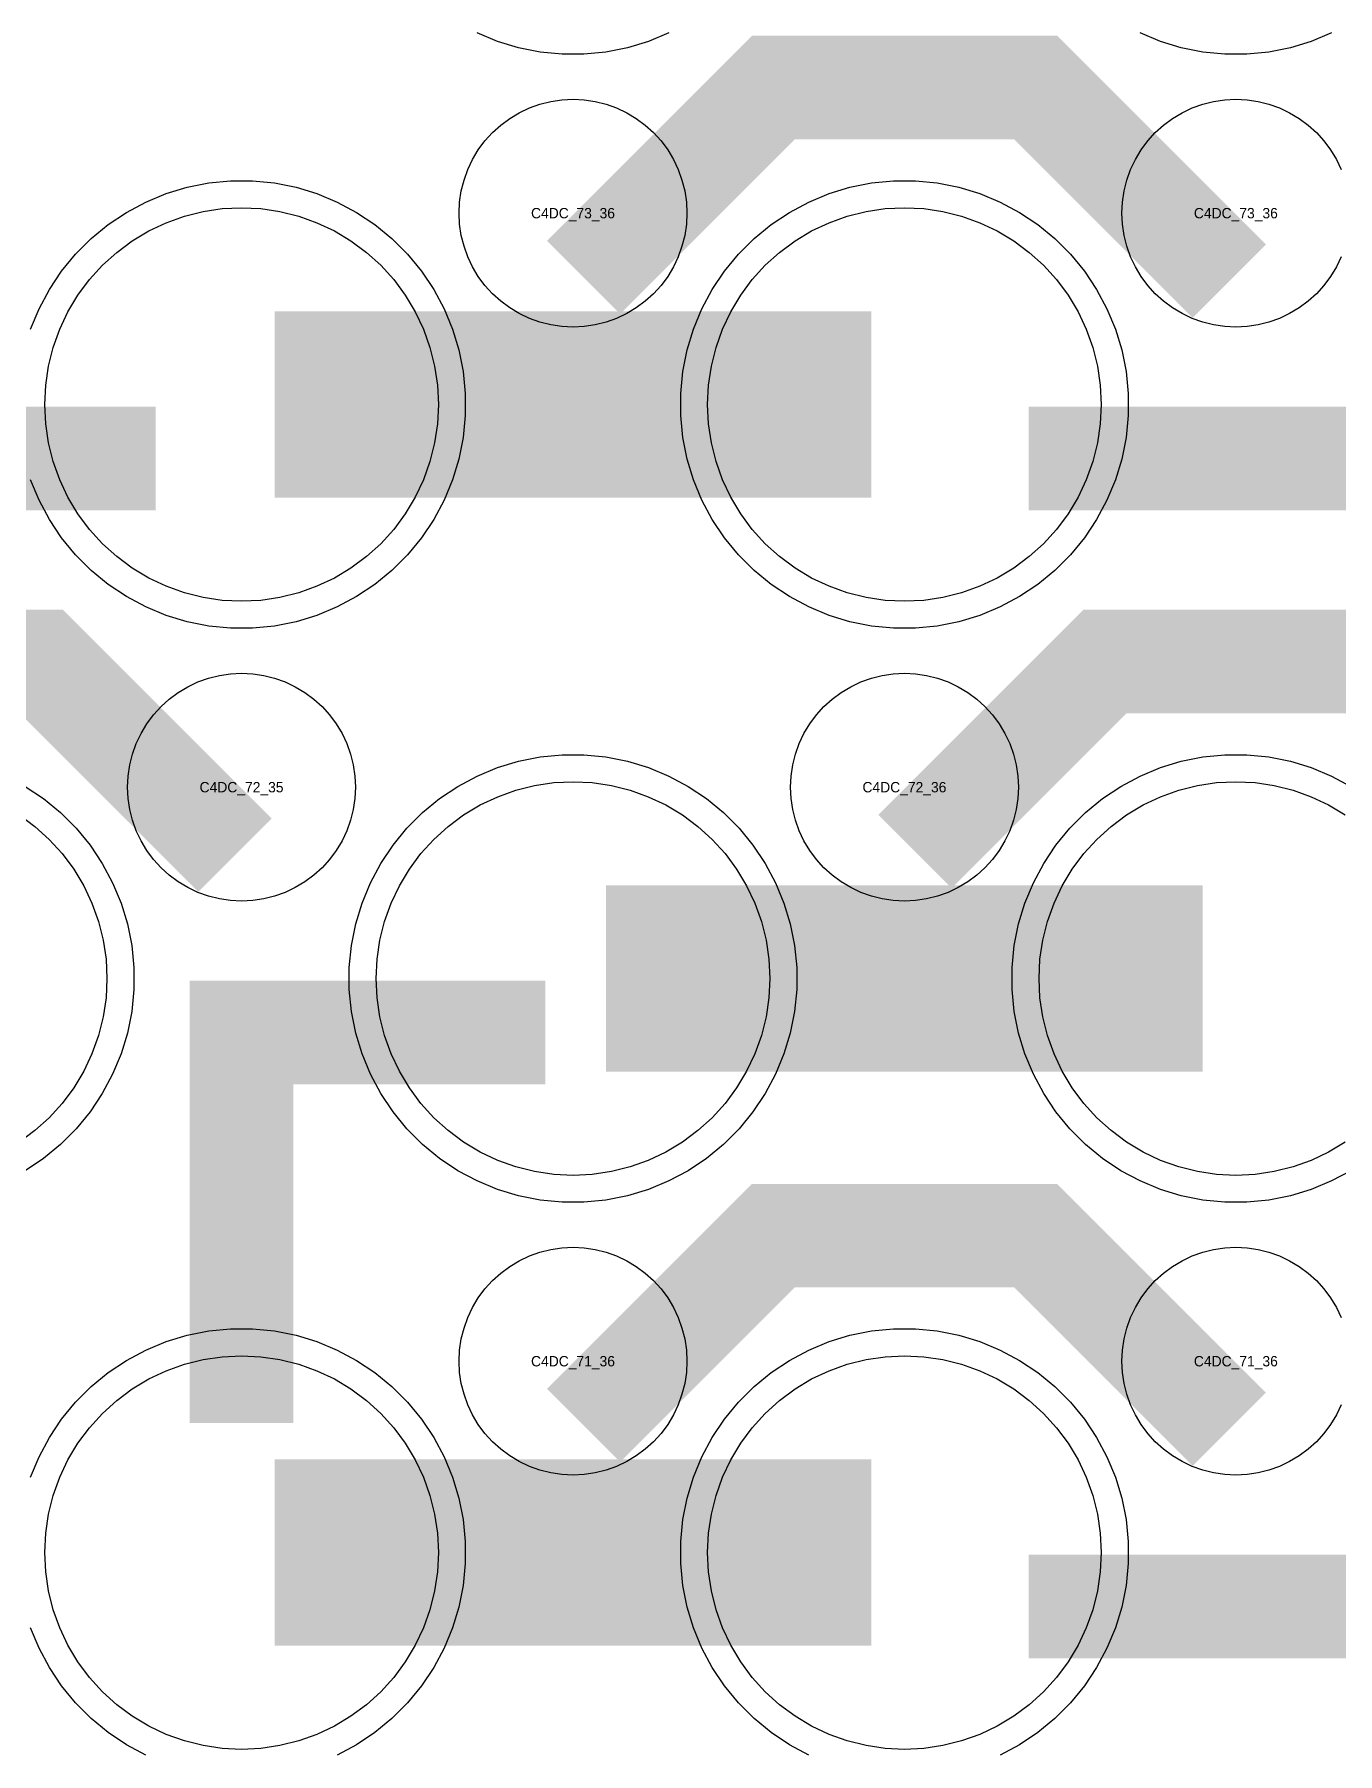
# Model space of a CAD drawing. Extents: x -11880 to 11880, y -14992 to 14992.
# Drawn here: x -610 to -295.4, y -5050.1 to -4635 of the extents above; entities that cross this region are included whole.
import ezdxf
from ezdxf.enums import TextEntityAlignment as Align

# ---------------------------------------------------------------- set-up
doc = ezdxf.new("R2010")
doc.units = 0
doc.header["$MEASUREMENT"] = 0
for name, color, linetype in [('GDS_775_DT_237', 138, 'CONTINUOUS'), ('RDL1_FS', 34, 'CONTINUOUS'), ('RDL_BS', 160, 'CONTINUOUS')]:
    doc.layers.add(name, color=color, linetype=linetype)

msp = doc.modelspace()

# ---------------------------------------------------------------- linework, layer by layer
at = {"layer": 'RDL1_FS', "color": 241, "true_color": 0xf7abae}
for points in [[(-560, -4771.894), (-564.657, -4771.665), (-569.268, -4770.981), (-573.791, -4769.849), (-578.181, -4768.277), (-582.395, -4766.285), (-586.395, -4763.887), (-590.14, -4761.109), (-593.594, -4757.979), (-596.724, -4754.525), (-599.502, -4750.78), (-601.9, -4746.78), (-603.892, -4742.566), (-605.464, -4738.176), (-606.596, -4733.653), (-607.28, -4729.042), (-607.509, -4724.385), (-607.28, -4719.728), (-606.596, -4715.117), (-605.464, -4710.594), (-603.892, -4706.204), (-601.9, -4701.99), (-599.502, -4697.99), (-596.724, -4694.245), (-593.594, -4690.791), (-590.14, -4687.661), (-586.395, -4684.883), (-582.395, -4682.485), (-578.181, -4680.493), (-573.791, -4678.921), (-569.268, -4677.789), (-564.657, -4677.105), (-560, -4676.876), (-555.343, -4677.105), (-550.732, -4677.789), (-546.209, -4678.921), (-541.819, -4680.493), (-537.605, -4682.485), (-533.605, -4684.883), (-529.86, -4687.661), (-526.406, -4690.791), (-523.276, -4694.245), (-520.498, -4697.99), (-518.1, -4701.99), (-516.108, -4706.204), (-514.536, -4710.594), (-513.404, -4715.117), (-512.72, -4719.728), (-512.491, -4724.385), (-512.72, -4729.042), (-513.404, -4733.653), (-514.536, -4738.176), (-516.108, -4742.566), (-518.1, -4746.78), (-520.498, -4750.78), (-523.276, -4754.525), (-526.406, -4757.979), (-529.86, -4761.109), (-533.605, -4763.887), (-537.605, -4766.285), (-541.819, -4768.277), (-546.209, -4769.849), (-550.732, -4770.981), (-555.343, -4771.665)], [(-400, -4771.894), (-404.657, -4771.665), (-409.268, -4770.981), (-413.791, -4769.849), (-418.181, -4768.277), (-422.395, -4766.285), (-426.395, -4763.887), (-430.14, -4761.109), (-433.594, -4757.979), (-436.724, -4754.525), (-439.502, -4750.78), (-441.9, -4746.78), (-443.892, -4742.566), (-445.464, -4738.176), (-446.596, -4733.653), (-447.28, -4729.042), (-447.509, -4724.385), (-447.28, -4719.728), (-446.596, -4715.117), (-445.464, -4710.594), (-443.892, -4706.204), (-441.9, -4701.99), (-439.502, -4697.99), (-436.724, -4694.245), (-433.594, -4690.791), (-430.14, -4687.661), (-426.395, -4684.883), (-422.395, -4682.485), (-418.181, -4680.493), (-413.791, -4678.921), (-409.268, -4677.789), (-404.657, -4677.105), (-400, -4676.876), (-395.343, -4677.105), (-390.732, -4677.789), (-386.209, -4678.921), (-381.819, -4680.493), (-377.605, -4682.485), (-373.605, -4684.883), (-369.86, -4687.661), (-366.406, -4690.791), (-363.276, -4694.245), (-360.498, -4697.99), (-358.1, -4701.99), (-356.108, -4706.204), (-354.536, -4710.594), (-353.404, -4715.117), (-352.72, -4719.728), (-352.491, -4724.385), (-352.72, -4729.042), (-353.404, -4733.653), (-354.536, -4738.176), (-356.108, -4742.566), (-358.1, -4746.78), (-360.498, -4750.78), (-363.276, -4754.525), (-366.406, -4757.979), (-369.86, -4761.109), (-373.605, -4763.887), (-377.605, -4766.285), (-381.819, -4768.277), (-386.209, -4769.849), (-390.732, -4770.981), (-395.343, -4771.665)]]:
    msp.add_lwpolyline(points, close=True, dxfattribs=at)
for points in [[(-551.998, -4724.385, 45, 45, 0), (-479.998, -4724.385, 45, 45, 0)], [(-479.998, -4724.385, 45, 45, 0), (-407.998, -4724.385, 45, 45, 0)]]:
    msp.add_lwpolyline(points, format="xyseb", dxfattribs=at)
at = {"layer": 'RDL1_FS'}
for points in [[(-480, -4910.459), (-484.657, -4910.23), (-489.268, -4909.546), (-493.791, -4908.414), (-498.181, -4906.842), (-502.395, -4904.85), (-506.395, -4902.452), (-510.14, -4899.674), (-513.594, -4896.544), (-516.724, -4893.09), (-519.502, -4889.345), (-521.9, -4885.345), (-523.892, -4881.131), (-525.464, -4876.741), (-526.596, -4872.218), (-527.28, -4867.607), (-527.509, -4862.95), (-527.28, -4858.293), (-526.596, -4853.682), (-525.464, -4849.159), (-523.892, -4844.769), (-521.9, -4840.555), (-519.502, -4836.555), (-516.724, -4832.81), (-513.594, -4829.356), (-510.14, -4826.226), (-506.395, -4823.448), (-502.395, -4821.05), (-498.181, -4819.058), (-493.791, -4817.486), (-489.268, -4816.354), (-484.657, -4815.67), (-480, -4815.441), (-475.343, -4815.67), (-470.732, -4816.354), (-466.209, -4817.486), (-461.819, -4819.058), (-457.605, -4821.05), (-453.605, -4823.448), (-449.86, -4826.226), (-446.406, -4829.356), (-443.276, -4832.81), (-440.498, -4836.555), (-438.1, -4840.555), (-436.108, -4844.769), (-434.536, -4849.159), (-433.404, -4853.682), (-432.72, -4858.293), (-432.491, -4862.95), (-432.72, -4867.607), (-433.404, -4872.218), (-434.536, -4876.741), (-436.108, -4881.131), (-438.1, -4885.345), (-440.498, -4889.345), (-443.276, -4893.09), (-446.406, -4896.544), (-449.86, -4899.674), (-453.605, -4902.452), (-457.605, -4904.85), (-461.819, -4906.842), (-466.209, -4908.414), (-470.732, -4909.546), (-475.343, -4910.23)], [(-560, -5049.024), (-564.657, -5048.795), (-569.268, -5048.111), (-573.791, -5046.979), (-578.181, -5045.407), (-582.395, -5043.415), (-586.395, -5041.017), (-590.14, -5038.239), (-593.594, -5035.109), (-596.724, -5031.655), (-599.502, -5027.91), (-601.9, -5023.91), (-603.892, -5019.696), (-605.464, -5015.306), (-606.596, -5010.783), (-607.28, -5006.172), (-607.509, -5001.515), (-607.28, -4996.858), (-606.596, -4992.247), (-605.464, -4987.724), (-603.892, -4983.334), (-601.9, -4979.12), (-599.502, -4975.12), (-596.724, -4971.375), (-593.594, -4967.921), (-590.14, -4964.791), (-586.395, -4962.013), (-582.395, -4959.615), (-578.181, -4957.623), (-573.791, -4956.051), (-569.268, -4954.919), (-564.657, -4954.235), (-560, -4954.006), (-555.343, -4954.235), (-550.732, -4954.919), (-546.209, -4956.051), (-541.819, -4957.623), (-537.605, -4959.615), (-533.605, -4962.013), (-529.86, -4964.791), (-526.406, -4967.921), (-523.276, -4971.375), (-520.498, -4975.12), (-518.1, -4979.12), (-516.108, -4983.334), (-514.536, -4987.724), (-513.404, -4992.247), (-512.72, -4996.858), (-512.491, -5001.515), (-512.72, -5006.172), (-513.404, -5010.783), (-514.536, -5015.306), (-516.108, -5019.696), (-518.1, -5023.91), (-520.498, -5027.91), (-523.276, -5031.655), (-526.406, -5035.109), (-529.86, -5038.239), (-533.605, -5041.017), (-537.605, -5043.415), (-541.819, -5045.407), (-546.209, -5046.979), (-550.732, -5048.111), (-555.343, -5048.795)], [(-400, -5049.024), (-404.657, -5048.795), (-409.268, -5048.111), (-413.791, -5046.979), (-418.181, -5045.407), (-422.395, -5043.415), (-426.395, -5041.017), (-430.14, -5038.239), (-433.594, -5035.109), (-436.724, -5031.655), (-439.502, -5027.91), (-441.9, -5023.91), (-443.892, -5019.696), (-445.464, -5015.306), (-446.596, -5010.783), (-447.28, -5006.172), (-447.509, -5001.515), (-447.28, -4996.858), (-446.596, -4992.247), (-445.464, -4987.724), (-443.892, -4983.334), (-441.9, -4979.12), (-439.502, -4975.12), (-436.724, -4971.375), (-433.594, -4967.921), (-430.14, -4964.791), (-426.395, -4962.013), (-422.395, -4959.615), (-418.181, -4957.623), (-413.791, -4956.051), (-409.268, -4954.919), (-404.657, -4954.235), (-400, -4954.006), (-395.343, -4954.235), (-390.732, -4954.919), (-386.209, -4956.051), (-381.819, -4957.623), (-377.605, -4959.615), (-373.605, -4962.013), (-369.86, -4964.791), (-366.406, -4967.921), (-363.276, -4971.375), (-360.498, -4975.12), (-358.1, -4979.12), (-356.108, -4983.334), (-354.536, -4987.724), (-353.404, -4992.247), (-352.72, -4996.858), (-352.491, -5001.515), (-352.72, -5006.172), (-353.404, -5010.783), (-354.536, -5015.306), (-356.108, -5019.696), (-358.1, -5023.91), (-360.498, -5027.91), (-363.276, -5031.655), (-366.406, -5035.109), (-369.86, -5038.239), (-373.605, -5041.017), (-377.605, -5043.415), (-381.819, -5045.407), (-386.209, -5046.979), (-390.732, -5048.111), (-395.343, -5048.795)]]:
    msp.add_lwpolyline(points, close=True, dxfattribs=at)
msp.add_lwpolyline([(-293.605, -4902.452), (-297.605, -4904.85), (-301.819, -4906.842), (-306.209, -4908.414), (-310.732, -4909.546), (-315.343, -4910.23), (-320, -4910.459), (-324.657, -4910.23), (-329.268, -4909.546), (-333.791, -4908.414), (-338.181, -4906.842), (-342.395, -4904.85), (-346.395, -4902.452), (-350.14, -4899.674), (-353.594, -4896.544), (-356.724, -4893.09), (-359.502, -4889.345), (-361.9, -4885.345), (-363.892, -4881.131), (-365.464, -4876.741), (-366.596, -4872.218), (-367.28, -4867.607), (-367.509, -4862.95), (-367.28, -4858.293), (-366.596, -4853.682), (-365.464, -4849.159), (-363.892, -4844.769), (-361.9, -4840.555), (-359.502, -4836.555), (-356.724, -4832.81), (-353.594, -4829.356), (-350.14, -4826.226), (-346.395, -4823.448), (-342.395, -4821.05), (-338.181, -4819.058), (-333.791, -4817.486), (-329.268, -4816.354), (-324.657, -4815.67), (-320, -4815.441), (-315.343, -4815.67), (-310.732, -4816.354), (-306.209, -4817.486), (-301.819, -4819.058), (-297.605, -4821.05), (-293.605, -4823.448)], dxfattribs=at)
at = {"layer": 'RDL1_FS', "color": 241, "true_color": 0xf7abae}
msp.add_lwpolyline([(-613.605, -4823.448), (-609.86, -4826.226), (-606.406, -4829.356), (-603.276, -4832.81), (-600.498, -4836.555), (-598.1, -4840.555), (-596.108, -4844.769), (-594.536, -4849.159), (-593.404, -4853.682), (-592.72, -4858.293), (-592.491, -4862.95), (-592.72, -4867.607), (-593.404, -4872.218), (-594.536, -4876.741), (-596.108, -4881.131), (-598.1, -4885.345), (-600.498, -4889.345), (-603.276, -4893.09), (-606.406, -4896.544), (-609.86, -4899.674), (-613.605, -4902.452)], dxfattribs=at)
at = {"layer": 'RDL1_FS'}
for points in [[(-471.998, -4862.95, 45, 45, 0), (-399.998, -4862.95, 45, 45, 0)], [(-399.998, -4862.95, 45, 45, 0), (-327.998, -4862.95, 45, 45, 0)], [(-551.998, -5001.515, 45, 45, 0), (-479.998, -5001.515, 45, 45, 0)], [(-479.998, -5001.515, 45, 45, 0), (-407.998, -5001.515, 45, 45, 0)]]:
    msp.add_lwpolyline(points, format="xyseb", dxfattribs=at)
at = {"layer": 'RDL_BS', "color": 241, "true_color": 0xf7abae}
for points in [[(-456.885, -4634.7), (-461.795, -4636.731), (-466.835, -4638.262), (-472.062, -4639.308), (-477.356, -4639.825), (-482.644, -4639.825), (-487.938, -4639.308), (-493.165, -4638.262), (-498.205, -4636.731), (-503.115, -4634.7)], [(-296.885, -4634.7), (-301.795, -4636.731), (-306.835, -4638.262), (-312.062, -4639.308), (-317.356, -4639.825), (-322.644, -4639.825), (-327.938, -4639.308), (-333.165, -4638.262), (-338.205, -4636.731), (-343.115, -4634.7)], [(-610.906, -4706.18), (-608.875, -4701.27), (-606.383, -4696.608), (-603.436, -4692.194), (-600.074, -4688.093), (-596.292, -4684.311), (-592.191, -4680.949), (-587.777, -4678.002), (-583.115, -4675.51), (-578.205, -4673.479), (-573.165, -4671.948), (-567.938, -4670.902), (-562.644, -4670.385), (-557.356, -4670.385), (-552.062, -4670.902), (-546.835, -4671.948), (-541.795, -4673.479), (-536.885, -4675.51), (-532.223, -4678.002), (-527.809, -4680.949), (-523.708, -4684.311), (-519.926, -4688.093), (-516.564, -4692.194), (-513.617, -4696.608), (-511.125, -4701.27), (-509.094, -4706.18), (-507.563, -4711.22), (-506.517, -4716.447), (-506, -4721.741), (-506, -4727.029), (-506.517, -4732.323), (-507.563, -4737.55), (-509.094, -4742.59), (-511.125, -4747.5), (-513.617, -4752.162), (-516.564, -4756.576), (-519.926, -4760.677), (-523.708, -4764.459), (-527.809, -4767.821), (-532.223, -4770.768), (-536.885, -4773.26), (-541.795, -4775.291), (-546.835, -4776.822), (-552.062, -4777.868), (-557.356, -4778.385), (-562.644, -4778.385), (-567.938, -4777.868), (-573.165, -4776.822), (-578.205, -4775.291), (-583.115, -4773.26), (-587.777, -4770.768), (-592.191, -4767.821), (-596.292, -4764.459), (-600.074, -4760.677), (-603.436, -4756.576), (-606.383, -4752.162), (-608.875, -4747.5), (-610.906, -4742.59)], [(-612.223, -4816.567), (-607.809, -4819.514), (-603.708, -4822.876), (-599.926, -4826.658), (-596.564, -4830.759), (-593.617, -4835.173), (-591.125, -4839.835), (-589.094, -4844.745), (-587.563, -4849.785), (-586.517, -4855.012), (-586, -4860.306), (-586, -4865.594), (-586.517, -4870.888), (-587.563, -4876.115), (-589.094, -4881.155), (-591.125, -4886.065), (-593.617, -4890.727), (-596.564, -4895.141), (-599.926, -4899.242), (-603.708, -4903.024), (-607.809, -4906.386), (-612.223, -4909.333)]]:
    msp.add_lwpolyline(points, dxfattribs=at)
at = {"layer": 'RDL_BS'}
for points in [[(-477.438, -4693.699, 25, 25, 0), (-431.623, -4647.884, 25, 25, 0), (-398.07, -4647.884, 25, 25, 0)], [(-321.599, -4694.598, 25, 25, 0), (-368.313, -4647.884, 25, 25, 0), (-398.071, -4647.884, 25, 25, 0)], [(-561.599, -4833.163, 25, 25, 0), (-608.313, -4786.449, 25, 25, 0), (-638.071, -4786.449, 25, 25, 0)], [(-397.438, -4832.264, 25, 25, 0), (-351.623, -4786.449, 25, 25, 0), (-318.07, -4786.449, 25, 25, 0)], [(-241.599, -4833.163, 25, 25, 0), (-288.313, -4786.449, 25, 25, 0), (-318.071, -4786.449, 25, 25, 0)], [(-560, -4970.24, 25, 25, 0), (-560, -4863.463, 25, 25, 0)], [(-572.5, -4875.963, 25, 25, 0), (-486.667, -4875.963, 25, 25, 0)], [(-532.944, -4875.963, 25, 25, 0), (-491.74, -4875.963, 25, 25, 0)], [(-289.984, -4875.963, 25, 25, 0), (-180.719, -4875.963, 25, 25, 0)], [(-560, -4893.932, 25, 25, 0), (-560, -4939.552, 25, 25, 0)], [(-477.438, -4970.829, 25, 25, 0), (-431.623, -4925.014, 25, 25, 0), (-398.07, -4925.014, 25, 25, 0)], [(-321.599, -4971.728, 25, 25, 0), (-368.313, -4925.014, 25, 25, 0), (-398.071, -4925.014, 25, 25, 0)], [(-369.984, -5014.528, 25, 25, 0), (-260.719, -5014.528, 25, 25, 0)]]:
    msp.add_lwpolyline(points, format="xyseb", dxfattribs=at)
for points in [[(-480, -4705.691), (-482.693, -4705.559), (-485.365, -4705.163), (-487.984, -4704.506), (-490.519, -4703.599), (-492.956, -4702.447), (-495.28, -4701.054), (-497.443, -4699.451), (-499.442, -4697.639), (-501.254, -4695.64), (-502.857, -4693.477), (-504.25, -4691.153), (-505.402, -4688.716), (-506.309, -4686.181), (-506.966, -4683.562), (-507.362, -4680.89), (-507.494, -4678.197), (-507.362, -4675.504), (-506.966, -4672.832), (-506.309, -4670.213), (-505.402, -4667.678), (-504.25, -4665.241), (-502.857, -4662.917), (-501.254, -4660.754), (-499.442, -4658.755), (-497.443, -4656.943), (-495.28, -4655.34), (-492.956, -4653.947), (-490.519, -4652.795), (-487.984, -4651.888), (-485.365, -4651.231), (-482.693, -4650.835), (-480, -4650.703), (-477.307, -4650.835), (-474.635, -4651.231), (-472.016, -4651.888), (-469.481, -4652.795), (-467.044, -4653.947), (-464.72, -4655.34), (-462.557, -4656.943), (-460.558, -4658.755), (-458.746, -4660.754), (-457.143, -4662.917), (-455.75, -4665.241), (-454.598, -4667.678), (-453.691, -4670.213), (-453.034, -4672.832), (-452.638, -4675.504), (-452.506, -4678.197), (-452.638, -4680.89), (-453.034, -4683.562), (-453.691, -4686.181), (-454.598, -4688.716), (-455.75, -4691.153), (-457.143, -4693.477), (-458.746, -4695.64), (-460.558, -4697.639), (-462.557, -4699.451), (-464.72, -4701.054), (-467.044, -4702.447), (-469.481, -4703.599), (-472.016, -4704.506), (-474.635, -4705.163), (-477.307, -4705.559)], [(-560, -4844.256), (-562.693, -4844.124), (-565.365, -4843.728), (-567.984, -4843.071), (-570.519, -4842.164), (-572.956, -4841.012), (-575.28, -4839.619), (-577.443, -4838.016), (-579.442, -4836.204), (-581.254, -4834.205), (-582.857, -4832.042), (-584.25, -4829.718), (-585.402, -4827.281), (-586.309, -4824.746), (-586.966, -4822.127), (-587.362, -4819.455), (-587.494, -4816.762), (-587.362, -4814.069), (-586.966, -4811.397), (-586.309, -4808.778), (-585.402, -4806.243), (-584.25, -4803.806), (-582.857, -4801.482), (-581.254, -4799.319), (-579.442, -4797.32), (-577.443, -4795.508), (-575.28, -4793.905), (-572.956, -4792.512), (-570.519, -4791.36), (-567.984, -4790.453), (-565.365, -4789.796), (-562.693, -4789.4), (-560, -4789.268), (-557.307, -4789.4), (-554.635, -4789.796), (-552.016, -4790.453), (-549.481, -4791.36), (-547.044, -4792.512), (-544.72, -4793.905), (-542.557, -4795.508), (-540.558, -4797.32), (-538.746, -4799.319), (-537.143, -4801.482), (-535.75, -4803.806), (-534.598, -4806.243), (-533.691, -4808.778), (-533.034, -4811.397), (-532.638, -4814.069), (-532.506, -4816.762), (-532.638, -4819.455), (-533.034, -4822.127), (-533.691, -4824.746), (-534.598, -4827.281), (-535.75, -4829.718), (-537.143, -4832.042), (-538.746, -4834.205), (-540.558, -4836.204), (-542.557, -4838.016), (-544.72, -4839.619), (-547.044, -4841.012), (-549.481, -4842.164), (-552.016, -4843.071), (-554.635, -4843.728), (-557.307, -4844.124)], [(-400, -4844.256), (-402.693, -4844.124), (-405.365, -4843.728), (-407.984, -4843.071), (-410.519, -4842.164), (-412.956, -4841.012), (-415.28, -4839.619), (-417.443, -4838.016), (-419.442, -4836.204), (-421.254, -4834.205), (-422.857, -4832.042), (-424.25, -4829.718), (-425.402, -4827.281), (-426.309, -4824.746), (-426.966, -4822.127), (-427.362, -4819.455), (-427.494, -4816.762), (-427.362, -4814.069), (-426.966, -4811.397), (-426.309, -4808.778), (-425.402, -4806.243), (-424.25, -4803.806), (-422.857, -4801.482), (-421.254, -4799.319), (-419.442, -4797.32), (-417.443, -4795.508), (-415.28, -4793.905), (-412.956, -4792.512), (-410.519, -4791.36), (-407.984, -4790.453), (-405.365, -4789.796), (-402.693, -4789.4), (-400, -4789.268), (-397.307, -4789.4), (-394.635, -4789.796), (-392.016, -4790.453), (-389.481, -4791.36), (-387.044, -4792.512), (-384.72, -4793.905), (-382.557, -4795.508), (-380.558, -4797.32), (-378.746, -4799.319), (-377.143, -4801.482), (-375.75, -4803.806), (-374.598, -4806.243), (-373.691, -4808.778), (-373.034, -4811.397), (-372.638, -4814.069), (-372.506, -4816.762), (-372.638, -4819.455), (-373.034, -4822.127), (-373.691, -4824.746), (-374.598, -4827.281), (-375.75, -4829.718), (-377.143, -4832.042), (-378.746, -4834.205), (-380.558, -4836.204), (-382.557, -4838.016), (-384.72, -4839.619), (-387.044, -4841.012), (-389.481, -4842.164), (-392.016, -4843.071), (-394.635, -4843.728), (-397.307, -4844.124)], [(-482.644, -4916.95), (-487.938, -4916.433), (-493.165, -4915.387), (-498.205, -4913.856), (-503.115, -4911.825), (-507.777, -4909.333), (-512.191, -4906.386), (-516.292, -4903.024), (-520.074, -4899.242), (-523.436, -4895.141), (-526.383, -4890.727), (-528.875, -4886.065), (-530.906, -4881.155), (-532.437, -4876.115), (-533.483, -4870.888), (-534, -4865.594), (-534, -4860.306), (-533.483, -4855.012), (-532.437, -4849.785), (-530.906, -4844.745), (-528.875, -4839.835), (-526.383, -4835.173), (-523.436, -4830.759), (-520.074, -4826.658), (-516.292, -4822.876), (-512.191, -4819.514), (-507.777, -4816.567), (-503.115, -4814.075), (-498.205, -4812.044), (-493.165, -4810.513), (-487.938, -4809.467), (-482.644, -4808.95), (-477.356, -4808.95), (-472.062, -4809.467), (-466.835, -4810.513), (-461.795, -4812.044), (-456.885, -4814.075), (-452.223, -4816.567), (-447.809, -4819.514), (-443.708, -4822.876), (-439.926, -4826.658), (-436.564, -4830.759), (-433.617, -4835.173), (-431.125, -4839.835), (-429.094, -4844.745), (-427.563, -4849.785), (-426.517, -4855.012), (-426, -4860.306), (-426, -4865.594), (-426.517, -4870.888), (-427.563, -4876.115), (-429.094, -4881.155), (-431.125, -4886.065), (-433.617, -4890.727), (-436.564, -4895.141), (-439.926, -4899.242), (-443.708, -4903.024), (-447.809, -4906.386), (-452.223, -4909.333), (-456.885, -4911.825), (-461.795, -4913.856), (-466.835, -4915.387), (-472.062, -4916.433), (-477.356, -4916.95)], [(-480, -4982.821), (-482.693, -4982.689), (-485.365, -4982.293), (-487.984, -4981.636), (-490.519, -4980.729), (-492.956, -4979.577), (-495.28, -4978.184), (-497.443, -4976.581), (-499.442, -4974.769), (-501.254, -4972.77), (-502.857, -4970.607), (-504.25, -4968.283), (-505.402, -4965.846), (-506.309, -4963.311), (-506.966, -4960.692), (-507.362, -4958.02), (-507.494, -4955.327), (-507.362, -4952.634), (-506.966, -4949.962), (-506.309, -4947.343), (-505.402, -4944.808), (-504.25, -4942.371), (-502.857, -4940.047), (-501.254, -4937.884), (-499.442, -4935.885), (-497.443, -4934.073), (-495.28, -4932.47), (-492.956, -4931.077), (-490.519, -4929.925), (-487.984, -4929.018), (-485.365, -4928.361), (-482.693, -4927.965), (-480, -4927.833), (-477.307, -4927.965), (-474.635, -4928.361), (-472.016, -4929.018), (-469.481, -4929.925), (-467.044, -4931.077), (-464.72, -4932.47), (-462.557, -4934.073), (-460.558, -4935.885), (-458.746, -4937.884), (-457.143, -4940.047), (-455.75, -4942.371), (-454.598, -4944.808), (-453.691, -4947.343), (-453.034, -4949.962), (-452.638, -4952.634), (-452.506, -4955.327), (-452.638, -4958.02), (-453.034, -4960.692), (-453.691, -4963.311), (-454.598, -4965.846), (-455.75, -4968.283), (-457.143, -4970.607), (-458.746, -4972.77), (-460.558, -4974.769), (-462.557, -4976.581), (-464.72, -4978.184), (-467.044, -4979.577), (-469.481, -4980.729), (-472.016, -4981.636), (-474.635, -4982.293), (-477.307, -4982.689)]]:
    msp.add_lwpolyline(points, close=True, dxfattribs=at)
for points in [[(-294.598, -4688.716), (-295.75, -4691.153), (-297.143, -4693.477), (-298.746, -4695.64), (-300.558, -4697.639), (-302.557, -4699.451), (-304.72, -4701.054), (-307.044, -4702.447), (-309.481, -4703.599), (-312.016, -4704.506), (-314.635, -4705.163), (-317.307, -4705.559), (-320, -4705.691), (-322.693, -4705.559), (-325.365, -4705.163), (-327.984, -4704.506), (-330.519, -4703.599), (-332.956, -4702.447), (-335.28, -4701.054), (-337.443, -4699.451), (-339.442, -4697.639), (-341.254, -4695.64), (-342.857, -4693.477), (-344.25, -4691.153), (-345.402, -4688.716), (-346.309, -4686.181), (-346.966, -4683.562), (-347.362, -4680.89), (-347.494, -4678.197), (-347.362, -4675.504), (-346.966, -4672.832), (-346.309, -4670.213), (-345.402, -4667.678), (-344.25, -4665.241), (-342.857, -4662.917), (-341.254, -4660.754), (-339.442, -4658.755), (-337.443, -4656.943), (-335.28, -4655.34), (-332.956, -4653.947), (-330.519, -4652.795), (-327.984, -4651.888), (-325.365, -4651.231), (-322.693, -4650.835), (-320, -4650.703), (-317.307, -4650.835), (-314.635, -4651.231), (-312.016, -4651.888), (-309.481, -4652.795), (-307.044, -4653.947), (-304.72, -4655.34), (-302.557, -4656.943), (-300.558, -4658.755), (-298.746, -4660.754), (-297.143, -4662.917), (-295.75, -4665.241), (-294.598, -4667.678)], [(-292.223, -4909.333), (-296.885, -4911.825), (-301.795, -4913.856), (-306.835, -4915.387), (-312.062, -4916.433), (-317.356, -4916.95), (-322.644, -4916.95), (-327.938, -4916.433), (-333.165, -4915.387), (-338.205, -4913.856), (-343.115, -4911.825), (-347.777, -4909.333), (-352.191, -4906.386), (-356.292, -4903.024), (-360.074, -4899.242), (-363.436, -4895.141), (-366.383, -4890.727), (-368.875, -4886.065), (-370.906, -4881.155), (-372.437, -4876.115), (-373.483, -4870.888), (-374, -4865.594), (-374, -4860.306), (-373.483, -4855.012), (-372.437, -4849.785), (-370.906, -4844.745), (-368.875, -4839.835), (-366.383, -4835.173), (-363.436, -4830.759), (-360.074, -4826.658), (-356.292, -4822.876), (-352.191, -4819.514), (-347.777, -4816.567), (-343.115, -4814.075), (-338.205, -4812.044), (-333.165, -4810.513), (-327.938, -4809.467), (-322.644, -4808.95), (-317.356, -4808.95), (-312.062, -4809.467), (-306.835, -4810.513), (-301.795, -4812.044), (-296.885, -4814.075), (-292.223, -4816.567)], [(-294.598, -4965.846), (-295.75, -4968.283), (-297.143, -4970.607), (-298.746, -4972.77), (-300.558, -4974.769), (-302.557, -4976.581), (-304.72, -4978.184), (-307.044, -4979.577), (-309.481, -4980.729), (-312.016, -4981.636), (-314.635, -4982.293), (-317.307, -4982.689), (-320, -4982.821), (-322.693, -4982.689), (-325.365, -4982.293), (-327.984, -4981.636), (-330.519, -4980.729), (-332.956, -4979.577), (-335.28, -4978.184), (-337.443, -4976.581), (-339.442, -4974.769), (-341.254, -4972.77), (-342.857, -4970.607), (-344.25, -4968.283), (-345.402, -4965.846), (-346.309, -4963.311), (-346.966, -4960.692), (-347.362, -4958.02), (-347.494, -4955.327), (-347.362, -4952.634), (-346.966, -4949.962), (-346.309, -4947.343), (-345.402, -4944.808), (-344.25, -4942.371), (-342.857, -4940.047), (-341.254, -4937.884), (-339.442, -4935.885), (-337.443, -4934.073), (-335.28, -4932.47), (-332.956, -4931.077), (-330.519, -4929.925), (-327.984, -4929.018), (-325.365, -4928.361), (-322.693, -4927.965), (-320, -4927.833), (-317.307, -4927.965), (-314.635, -4928.361), (-312.016, -4929.018), (-309.481, -4929.925), (-307.044, -4931.077), (-304.72, -4932.47), (-302.557, -4934.073), (-300.558, -4935.885), (-298.746, -4937.884), (-297.143, -4940.047), (-295.75, -4942.371), (-294.598, -4944.808)], [(-610.906, -4983.31), (-608.875, -4978.4), (-606.383, -4973.738), (-603.436, -4969.324), (-600.074, -4965.223), (-596.292, -4961.441), (-592.191, -4958.079), (-587.777, -4955.132), (-583.115, -4952.64), (-578.205, -4950.609), (-573.165, -4949.078), (-567.938, -4948.032), (-562.644, -4947.515), (-557.356, -4947.515), (-552.062, -4948.032), (-546.835, -4949.078), (-541.795, -4950.609), (-536.885, -4952.64), (-532.223, -4955.132), (-527.809, -4958.079), (-523.708, -4961.441), (-519.926, -4965.223), (-516.564, -4969.324), (-513.617, -4973.738), (-511.125, -4978.4), (-509.094, -4983.31), (-507.563, -4988.35), (-506.517, -4993.577), (-506, -4998.871), (-506, -5004.159), (-506.517, -5009.453), (-507.563, -5014.68), (-509.094, -5019.72), (-511.125, -5024.63), (-513.617, -5029.292), (-516.564, -5033.706), (-519.926, -5037.807), (-523.708, -5041.589), (-527.809, -5044.951), (-532.223, -5047.898), (-536.885, -5050.39)], [(-423.115, -5050.39), (-427.777, -5047.898), (-432.191, -5044.951), (-436.292, -5041.589), (-440.074, -5037.807), (-443.436, -5033.706), (-446.383, -5029.292), (-448.875, -5024.63), (-450.906, -5019.72), (-452.437, -5014.68), (-453.483, -5009.453), (-454, -5004.159), (-454, -4998.871), (-453.483, -4993.577), (-452.437, -4988.35), (-450.906, -4983.31), (-448.875, -4978.4), (-446.383, -4973.738), (-443.436, -4969.324), (-440.074, -4965.223), (-436.292, -4961.441), (-432.191, -4958.079), (-427.777, -4955.132), (-423.115, -4952.64), (-418.205, -4950.609), (-413.165, -4949.078), (-407.938, -4948.032), (-402.644, -4947.515), (-397.356, -4947.515), (-392.062, -4948.032), (-386.835, -4949.078), (-381.795, -4950.609), (-376.885, -4952.64), (-372.223, -4955.132), (-367.809, -4958.079), (-363.708, -4961.441), (-359.926, -4965.223), (-356.564, -4969.324), (-353.617, -4973.738), (-351.125, -4978.4), (-349.094, -4983.31), (-347.563, -4988.35), (-346.517, -4993.577), (-346, -4998.871), (-346, -5004.159), (-346.517, -5009.453), (-347.563, -5014.68), (-349.094, -5019.72), (-351.125, -5024.63), (-353.617, -5029.292), (-356.564, -5033.706), (-359.926, -5037.807), (-363.708, -5041.589), (-367.809, -5044.951), (-372.223, -5047.898), (-376.885, -5050.39)], [(-583.115, -5050.39), (-587.777, -5047.898), (-592.191, -5044.951), (-596.292, -5041.589), (-600.074, -5037.807), (-603.436, -5033.706), (-606.383, -5029.292), (-608.875, -5024.63), (-610.906, -5019.72)]]:
    msp.add_lwpolyline(points, dxfattribs=at)
at = {"layer": 'RDL_BS', "color": 241, "true_color": 0xf7abae}
msp.add_lwpolyline([(-402.644, -4778.385), (-407.938, -4777.868), (-413.165, -4776.822), (-418.205, -4775.291), (-423.115, -4773.26), (-427.777, -4770.768), (-432.191, -4767.821), (-436.292, -4764.459), (-440.074, -4760.677), (-443.436, -4756.576), (-446.383, -4752.162), (-448.875, -4747.5), (-450.906, -4742.59), (-452.437, -4737.55), (-453.483, -4732.323), (-454, -4727.029), (-454, -4721.741), (-453.483, -4716.447), (-452.437, -4711.22), (-450.906, -4706.18), (-448.875, -4701.27), (-446.383, -4696.608), (-443.436, -4692.194), (-440.074, -4688.093), (-436.292, -4684.311), (-432.191, -4680.949), (-427.777, -4678.002), (-423.115, -4675.51), (-418.205, -4673.479), (-413.165, -4671.948), (-407.938, -4670.902), (-402.644, -4670.385), (-397.356, -4670.385), (-392.062, -4670.902), (-386.835, -4671.948), (-381.795, -4673.479), (-376.885, -4675.51), (-372.223, -4678.002), (-367.809, -4680.949), (-363.708, -4684.311), (-359.926, -4688.093), (-356.564, -4692.194), (-353.617, -4696.608), (-351.125, -4701.27), (-349.094, -4706.18), (-347.563, -4711.22), (-346.517, -4716.447), (-346, -4721.741), (-346, -4727.029), (-346.517, -4732.323), (-347.563, -4737.55), (-349.094, -4742.59), (-351.125, -4747.5), (-353.617, -4752.162), (-356.564, -4756.576), (-359.926, -4760.677), (-363.708, -4764.459), (-367.809, -4767.821), (-372.223, -4770.768), (-376.885, -4773.26), (-381.795, -4775.291), (-386.835, -4776.822), (-392.062, -4777.868), (-397.356, -4778.385)], close=True, dxfattribs=at)
for points in [[(-689.984, -4737.398, 25, 25, 0), (-580.719, -4737.398, 25, 25, 0)], [(-369.984, -4737.398, 25, 25, 0), (-260.719, -4737.398, 25, 25, 0)]]:
    msp.add_lwpolyline(points, format="xyseb", dxfattribs=at)

# ---------------------------------------------------------------- texts
at = {"layer": 'GDS_775_DT_237'}
for s, p in [('C4DC_73_36', (-480, -4678.197)), ('C4DC_73_36', (-480, -4678.197)), ('C4DC_73_36', (-320, -4678.197)), ('C4DC_73_36', (-320, -4678.197)), ('C4DC_72_35', (-560, -4816.762)), ('C4DC_72_35', (-560, -4816.762)), ('C4DC_72_36', (-400, -4816.762)), ('C4DC_72_36', (-400, -4816.762)), ('C4DC_71_36', (-480, -4955.327)), ('C4DC_71_36', (-480, -4955.327)), ('C4DC_71_36', (-320, -4955.327)), ('C4DC_71_36', (-320, -4955.327))]:
    msp.add_text(s, height=2.5, dxfattribs=at).set_placement(p, align=Align.MIDDLE_CENTER)

doc.saveas('drawing.dxf')
